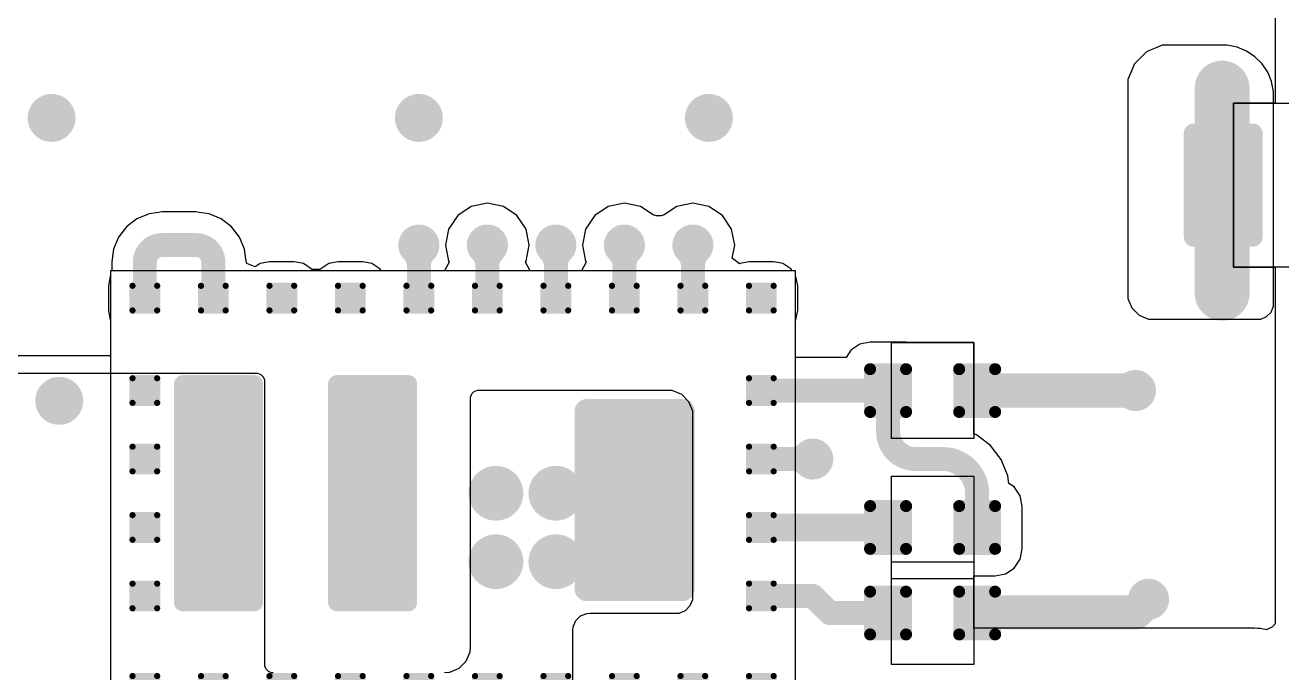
# Model space of a CAD drawing. Header units: millimetres. Extents: x 201 to 305, y 187 to 304.
# Drawn here: x 230.75 to 249.1, y 218.88 to 228.34 of the extents above; entities that cross this region are included whole.
import ezdxf

# ---------------------------------------------------------------- set-up
doc = ezdxf.new("R2010")
doc.units = ezdxf.units.MM
doc.layers.add('TopLayer', color=1, linetype='Continuous')

# ---------------------------------------------------------------- blocks, each defined once
blk = doc.blocks.new('LGA28_0_5MM_10X6_5_3_45_38')
at = {"layer": 'TopLayer'}
for p, q in [((5.00000016, 3.25000112), (-5.00000016, 3.25000112)), ((-5.00000016, 3.25000112), (-5.00000016, -3.25000112)), ((5.00000016, -3.25000112), (5.00000016, 3.25000112)), ((-5.00000016, -3.25000112), (5.00000016, -3.25000112))]:
    blk.add_line(p, q, dxfattribs=at)
for points, const_width in [([(-4.70250012, 3.02999902, 1), (-4.65750148, 3.02999902, 1)], 0.04499864), ([(-4.34250084, 3.02999902, 1), (-4.297502199999999, 3.02999902, 1)], 0.04499864), ([(-3.70249958, 3.02999902, 1), (-3.65750094, 3.02999902, 1)], 0.04499864), ([(-3.3425003, 3.02999902, 1), (-3.29750166, 3.02999902, 1)], 0.04499864), ([(-2.70249904, 3.02999902, 1), (-2.6575004, 3.02999902, 1)], 0.04499864), ([(-2.34249976, 3.02999902, 1), (-2.29750112, 3.02999902, 1)], 0.04499864), ([(-1.7024985, 3.02999902, 1), (-1.65749986, 3.02999902, 1)], 0.04499864), ([(-1.34249922, 3.02999902, 1), (-1.29750058, 3.02999902, 1)], 0.04499864), ([(-0.70249796, 3.02999902, 1), (-0.65749932, 3.02999902, 1)], 0.04499864), ([(-0.34249868, 3.02999902, 1), (-0.29750004, 3.02999902, 1)], 0.04499864), ([(0.29750004, 3.02999902, 1), (0.34249868, 3.02999902, 1)], 0.04499864), ([(0.65749932, 3.02999902, 1), (0.70249796, 3.02999902, 1)], 0.04499864), ([(1.29750058, 3.02999902, 1), (1.34249922, 3.02999902, 1)], 0.04499864), ([(1.65749986, 3.02999902, 1), (1.7024985, 3.02999902, 1)], 0.04499864), ([(2.29750112, 3.02999902, 1), (2.34249976, 3.02999902, 1)], 0.04499864), ([(2.6575004, 3.02999902, 1), (2.70249904, 3.02999902, 1)], 0.04499864), ([(3.29750166, 3.02999902, 1), (3.3425003, 3.02999902, 1)], 0.04499864), ([(3.65750094, 3.02999902, 1), (3.70249958, 3.02999902, 1)], 0.04499864), ([(4.297502199999999, 3.02999902, 1), (4.34250084, 3.02999902, 1)], 0.04499864), ([(4.65750148, 3.02999902, 1), (4.70250012, 3.02999902, 1)], 0.04499864), ([(-4.70250012, 2.66999974, 1), (-4.65750148, 2.66999974, 1)], 0.04499864), ([(-4.34250084, 2.66999974, 1), (-4.297502199999999, 2.66999974, 1)], 0.04499864), ([(-3.70249958, 2.66999974, 1), (-3.65750094, 2.66999974, 1)], 0.04499864), ([(-3.3425003, 2.66999974, 1), (-3.29750166, 2.66999974, 1)], 0.04499864), ([(-2.70249904, 2.66999974, 1), (-2.6575004, 2.66999974, 1)], 0.04499864), ([(-2.34249976, 2.66999974, 1), (-2.29750112, 2.66999974, 1)], 0.04499864), ([(-1.7024985, 2.66999974, 1), (-1.65749986, 2.66999974, 1)], 0.04499864), ([(-1.34249922, 2.66999974, 1), (-1.29750058, 2.66999974, 1)], 0.04499864), ([(-0.70249796, 2.66999974, 1), (-0.65749932, 2.66999974, 1)], 0.04499864), ([(-0.34249868, 2.66999974, 1), (-0.29750004, 2.66999974, 1)], 0.04499864), ([(0.29750004, 2.66999974, 1), (0.34249868, 2.66999974, 1)], 0.04499864), ([(0.65749932, 2.66999974, 1), (0.70249796, 2.66999974, 1)], 0.04499864), ([(1.29750058, 2.66999974, 1), (1.34249922, 2.66999974, 1)], 0.04499864), ([(1.65749986, 2.66999974, 1), (1.7024985, 2.66999974, 1)], 0.04499864), ([(2.29750112, 2.66999974, 1), (2.34249976, 2.66999974, 1)], 0.04499864), ([(2.6575004, 2.66999974, 1), (2.70249904, 2.66999974, 1)], 0.04499864), ([(3.29750166, 2.66999974, 1), (3.3425003, 2.66999974, 1)], 0.04499864), ([(3.65750094, 2.66999974, 1), (3.70249958, 2.66999974, 1)], 0.04499864), ([(4.297502199999999, 2.66999974, 1), (4.34250084, 2.66999974, 1)], 0.04499864), ([(4.65750148, 2.66999974, 1), (4.70250012, 2.66999974, 1)], 0.04499864), ([(-4.70250012, 1.67999918, 1), (-4.65750148, 1.67999918, 1)], 0.04499864), ([(-4.34250084, 1.67999918, 1), (-4.297502199999999, 1.67999918, 1)], 0.04499864), ([(0.5900013599999999, 1.59500062, 1), (0.71999856, 1.59500062, 1)], 0.12999974), ([(1.62999928, 1.59500062, 1), (1.75999648, 1.59500062, 1)], 0.12999974), ([(2.84000194, 1.59500062, 1), (2.96999914, 1.59500062, 1)], 0.12999974), ([(3.87999986, 1.59500062, 1), (4.00999706, 1.59500062, 1)], 0.12999974), ([(4.297502199999999, 1.67999918, 1), (4.34250084, 1.67999918, 1)], 0.04499864), ([(4.65750148, 1.67999918, 1), (4.70250012, 1.67999918, 1)], 0.04499864), ([(-3.43749884, 1.3999972, 1), (-3.26249792, 1.3999972, 1)], 0.17500092), ([(-2.03750164, 1.3999972, 1), (-1.86250072, 1.3999972, 1)], 0.17500092), ([(-4.70250012, 1.3199999, 1), (-4.65750148, 1.3199999, 1)], 0.04499864), ([(-4.34250084, 1.3199999, 1), (-4.297502199999999, 1.3199999, 1)], 0.04499864), ([(4.297502199999999, 1.3199999, 1), (4.34250084, 1.3199999, 1)], 0.04499864), ([(4.65750148, 1.3199999, 1), (4.70250012, 1.3199999, 1)], 0.04499864), ([(-4.70250012, 0.67999864, 1), (-4.65750148, 0.67999864, 1)], 0.04499864), ([(-4.34250084, 0.67999864, 1), (-4.297502199999999, 0.67999864, 1)], 0.04499864), ([(4.297502199999999, 0.67999864, 1), (4.34250084, 0.67999864, 1)], 0.04499864), ([(4.65750148, 0.67999864, 1), (4.70250012, 0.67999864, 1)], 0.04499864), ([(-4.70250012, 0.31999936, 1), (-4.65750148, 0.31999936, 1)], 0.04499864), ([(-4.34250084, 0.31999936, 1), (-4.297502199999999, 0.31999936, 1)], 0.04499864), ([(4.297502199999999, 0.31999936, 1), (4.34250084, 0.31999936, 1)], 0.04499864), ([(4.65750148, 0.31999936, 1), (4.70250012, 0.31999936, 1)], 0.04499864), ([(-4.70250012, -0.31999936, 1), (-4.65750148, -0.31999936, 1)], 0.04499864), ([(-4.34250084, -0.31999936, 1), (-4.297502199999999, -0.31999936, 1)], 0.04499864), ([(4.297502199999999, -0.31999936, 1), (4.34250084, -0.31999936, 1)], 0.04499864), ([(4.65750148, -0.31999936, 1), (4.70250012, -0.31999936, 1)], 0.04499864), ([(-4.70250012, -0.67999864, 1), (-4.65750148, -0.67999864, 1)], 0.04499864), ([(-4.34250084, -0.67999864, 1), (-4.297502199999999, -0.67999864, 1)], 0.04499864), ([(4.297502199999999, -0.67999864, 1), (4.34250084, -0.67999864, 1)], 0.04499864), ([(4.65750148, -0.67999864, 1), (4.70250012, -0.67999864, 1)], 0.04499864), ([(-3.43749884, -1.1999976, 1), (-3.26249792, -1.1999976, 1)], 0.17500092), ([(-2.03750164, -1.1999976, 1), (-1.86250072, -1.1999976, 1)], 0.17500092), ([(-4.70250012, -1.3199999, 1), (-4.65750148, -1.3199999, 1)], 0.04499864), ([(-4.34250084, -1.3199999, 1), (-4.297502199999999, -1.3199999, 1)], 0.04499864), ([(4.297502199999999, -1.3199999, 1), (4.34250084, -1.3199999, 1)], 0.04499864), ([(4.65750148, -1.3199999, 1), (4.70250012, -1.3199999, 1)], 0.04499864), ([(0.5900013599999999, -1.59500062, 1), (0.71999856, -1.59500062, 1)], 0.12999974), ([(1.62999928, -1.59500062, 1), (1.75999648, -1.59500062, 1)], 0.12999974), ([(2.84000194, -1.59500062, 1), (2.96999914, -1.59500062, 1)], 0.12999974), ([(3.87999986, -1.59500062, 1), (4.00999706, -1.59500062, 1)], 0.12999974), ([(-4.70250012, -1.67999918, 1), (-4.65750148, -1.67999918, 1)], 0.04499864), ([(-4.34250084, -1.67999918, 1), (-4.297502199999999, -1.67999918, 1)], 0.04499864), ([(4.297502199999999, -1.67999918, 1), (4.34250084, -1.67999918, 1)], 0.04499864), ([(4.65750148, -1.67999918, 1), (4.70250012, -1.67999918, 1)], 0.04499864), ([(-4.70250012, -2.66999974, 1), (-4.65750148, -2.66999974, 1)], 0.04499864), ([(-4.34250084, -2.66999974, 1), (-4.297502199999999, -2.66999974, 1)], 0.04499864), ([(-3.70249958, -2.66999974, 1), (-3.65750094, -2.66999974, 1)], 0.04499864), ([(-3.3425003, -2.66999974, 1), (-3.29750166, -2.66999974, 1)], 0.04499864), ([(-2.70249904, -2.66999974, 1), (-2.6575004, -2.66999974, 1)], 0.04499864), ([(-2.34249976, -2.66999974, 1), (-2.29750112, -2.66999974, 1)], 0.04499864), ([(-1.7024985, -2.66999974, 1), (-1.65749986, -2.66999974, 1)], 0.04499864), ([(-1.34249922, -2.66999974, 1), (-1.29750058, -2.66999974, 1)], 0.04499864), ([(-0.70249796, -2.66999974, 1), (-0.65749932, -2.66999974, 1)], 0.04499864), ([(-0.34249868, -2.66999974, 1), (-0.29750004, -2.66999974, 1)], 0.04499864), ([(0.29750004, -2.66999974, 1), (0.34249868, -2.66999974, 1)], 0.04499864), ([(0.65749932, -2.66999974, 1), (0.70249796, -2.66999974, 1)], 0.04499864), ([(1.29750058, -2.66999974, 1), (1.34249922, -2.66999974, 1)], 0.04499864), ([(1.65749986, -2.66999974, 1), (1.7024985, -2.66999974, 1)], 0.04499864), ([(2.29750112, -2.66999974, 1), (2.34249976, -2.66999974, 1)], 0.04499864), ([(2.6575004, -2.66999974, 1), (2.70249904, -2.66999974, 1)], 0.04499864), ([(3.29750166, -2.66999974, 1), (3.3425003, -2.66999974, 1)], 0.04499864), ([(3.65750094, -2.66999974, 1), (3.70249958, -2.66999974, 1)], 0.04499864), ([(4.297502199999999, -2.66999974, 1), (4.34250084, -2.66999974, 1)], 0.04499864), ([(4.65750148, -2.66999974, 1), (4.70250012, -2.66999974, 1)], 0.04499864), ([(-4.70250012, -3.02999902, 1), (-4.65750148, -3.02999902, 1)], 0.04499864), ([(-4.34250084, -3.02999902, 1), (-4.297502199999999, -3.02999902, 1)], 0.04499864), ([(-3.70249958, -3.02999902, 1), (-3.65750094, -3.02999902, 1)], 0.04499864), ([(-3.3425003, -3.02999902, 1), (-3.29750166, -3.02999902, 1)], 0.04499864), ([(-2.70249904, -3.02999902, 1), (-2.6575004, -3.02999902, 1)], 0.04499864), ([(-2.34249976, -3.02999902, 1), (-2.29750112, -3.02999902, 1)], 0.04499864), ([(-1.7024985, -3.02999902, 1), (-1.65749986, -3.02999902, 1)], 0.04499864), ([(-1.34249922, -3.02999902, 1), (-1.29750058, -3.02999902, 1)], 0.04499864), ([(-0.70249796, -3.02999902, 1), (-0.65749932, -3.02999902, 1)], 0.04499864), ([(-0.34249868, -3.02999902, 1), (-0.29750004, -3.02999902, 1)], 0.04499864), ([(0.29750004, -3.02999902, 1), (0.34249868, -3.02999902, 1)], 0.04499864), ([(0.65749932, -3.02999902, 1), (0.70249796, -3.02999902, 1)], 0.04499864), ([(1.29750058, -3.02999902, 1), (1.34249922, -3.02999902, 1)], 0.04499864), ([(1.65749986, -3.02999902, 1), (1.7024985, -3.02999902, 1)], 0.04499864), ([(2.29750112, -3.02999902, 1), (2.34249976, -3.02999902, 1)], 0.04499864), ([(2.6575004, -3.02999902, 1), (2.70249904, -3.02999902, 1)], 0.04499864), ([(3.29750166, -3.02999902, 1), (3.3425003, -3.02999902, 1)], 0.04499864), ([(3.65750094, -3.02999902, 1), (3.70249958, -3.02999902, 1)], 0.04499864), ([(4.297502199999999, -3.02999902, 1), (4.34250084, -3.02999902, 1)], 0.04499864), ([(4.65750148, -3.02999902, 1), (4.70250012, -3.02999902, 1)], 0.04499864)]:
    blk.add_lwpolyline(points, format="xyb", close=True, dxfattribs=dict(at, const_width=const_width))
for points in [[(-4.724999439999999, 2.66999974), (-4.27500288, 2.66999974), (-4.724999439999999, 3.02999902), (-4.27500288, 3.02999902)], [(-4.680000799999999, 2.6250011), (-4.32000152, 2.6250011), (-4.680000799999999, 3.07499766), (-4.32000152, 3.07499766)], [(-3.7249989, 2.66999974), (-3.27500234, 2.66999974), (-3.7249989, 3.02999902), (-3.27500234, 3.02999902)], [(-3.68000026, 2.6250011), (-3.32000098, 2.6250011), (-3.68000026, 3.07499766), (-3.32000098, 3.07499766)], [(-2.72499836, 2.66999974), (-2.2750018, 2.66999974), (-2.72499836, 3.02999902), (-2.2750018, 3.02999902)], [(-2.67999972, 2.6250011), (-2.32000044, 2.6250011), (-2.67999972, 3.07499766), (-2.32000044, 3.07499766)], [(-1.72499782, 2.66999974), (-1.27500126, 2.66999974), (-1.72499782, 3.02999902), (-1.27500126, 3.02999902)], [(-1.67999918, 2.6250011), (-1.3199999, 2.6250011), (-1.67999918, 3.07499766), (-1.3199999, 3.07499766)], [(-0.72499728, 2.66999974), (-0.27500072, 2.66999974), (-0.72499728, 3.02999902), (-0.27500072, 3.02999902)], [(-0.67999864, 2.6250011), (-0.31999936, 2.6250011), (-0.67999864, 3.07499766), (-0.31999936, 3.07499766)], [(0.27500072, 2.66999974), (0.72499728, 2.66999974), (0.27500072, 3.02999902), (0.72499728, 3.02999902)], [(0.31999936, 2.6250011), (0.67999864, 2.6250011), (0.31999936, 3.07499766), (0.67999864, 3.07499766)], [(1.27500126, 2.66999974), (1.72499782, 2.66999974), (1.27500126, 3.02999902), (1.72499782, 3.02999902)], [(1.3199999, 2.6250011), (1.67999918, 2.6250011), (1.3199999, 3.07499766), (1.67999918, 3.07499766)], [(2.2750018, 2.66999974), (2.72499836, 2.66999974), (2.2750018, 3.02999902), (2.72499836, 3.02999902)], [(2.32000044, 2.6250011), (2.67999972, 2.6250011), (2.32000044, 3.07499766), (2.67999972, 3.07499766)], [(3.27500234, 2.66999974), (3.7249989, 2.66999974), (3.27500234, 3.02999902), (3.7249989, 3.02999902)], [(3.32000098, 2.6250011), (3.68000026, 2.6250011), (3.32000098, 3.07499766), (3.68000026, 3.07499766)], [(4.27500288, 2.66999974), (4.724999439999999, 2.66999974), (4.27500288, 3.02999902), (4.724999439999999, 3.02999902)], [(4.32000152, 2.6250011), (4.680000799999999, 2.6250011), (4.32000152, 3.07499766), (4.680000799999999, 3.07499766)], [(-4.724999439999999, 1.3199999), (-4.27500288, 1.3199999), (-4.724999439999999, 1.67999918), (-4.27500288, 1.67999918)], [(-4.680000799999999, 1.27500126), (-4.32000152, 1.27500126), (-4.680000799999999, 1.72499782), (-4.32000152, 1.72499782)], [(0.6549999599999999, 1.72500036), (0.6549999599999999, -1.72500036), (1.69499788, 1.72500036), (1.69499788, -1.72500036)], [(2.90500054, 1.72500036), (2.90500054, -1.72500036), (3.94499846, 1.72500036), (3.94499846, -1.72500036)], [(4.27500288, 1.3199999), (4.724999439999999, 1.3199999), (4.27500288, 1.67999918), (4.724999439999999, 1.67999918)], [(4.32000152, 1.27500126), (4.680000799999999, 1.27500126), (4.32000152, 1.72499782), (4.680000799999999, 1.72499782)], [(-3.34999838, 1.57499812), (-3.34999838, -1.37499852), (-1.95000118, 1.57499812), (-1.95000118, -1.37499852)], [(0.52500022, 1.59500062), (0.52500022, -1.59500062), (1.82499762, 1.59500062), (1.82499762, -1.59500062)], [(2.7750008, 1.59500062), (2.7750008, -1.59500062), (4.0749982, 1.59500062), (4.0749982, -1.59500062)], [(-3.5249993, 1.3999972), (-3.5249993, -1.1999976), (-1.77500026, 1.3999972), (-1.77500026, -1.1999976)], [(-4.724999439999999, 0.31999936), (-4.27500288, 0.31999936), (-4.724999439999999, 0.67999864), (-4.27500288, 0.67999864)], [(-4.680000799999999, 0.27500072), (-4.32000152, 0.27500072), (-4.680000799999999, 0.72499728), (-4.32000152, 0.72499728)], [(4.27500288, 0.31999936), (4.724999439999999, 0.31999936), (4.27500288, 0.67999864), (4.724999439999999, 0.67999864)], [(4.32000152, 0.27500072), (4.680000799999999, 0.27500072), (4.32000152, 0.72499728), (4.680000799999999, 0.72499728)], [(-4.724999439999999, -0.67999864), (-4.27500288, -0.67999864), (-4.724999439999999, -0.31999936), (-4.27500288, -0.31999936)], [(-4.680000799999999, -0.72499728), (-4.32000152, -0.72499728), (-4.680000799999999, -0.27500072), (-4.32000152, -0.27500072)], [(4.27500288, -0.67999864), (4.724999439999999, -0.67999864), (4.27500288, -0.31999936), (4.724999439999999, -0.31999936)], [(4.32000152, -0.72499728), (4.680000799999999, -0.72499728), (4.32000152, -0.27500072), (4.680000799999999, -0.27500072)], [(-4.680000799999999, -1.72499782), (-4.32000152, -1.72499782), (-4.680000799999999, -1.27500126), (-4.32000152, -1.27500126)], [(4.32000152, -1.72499782), (4.680000799999999, -1.72499782), (4.32000152, -1.27500126), (4.680000799999999, -1.27500126)], [(-4.724999439999999, -1.67999918), (-4.27500288, -1.67999918), (-4.724999439999999, -1.3199999), (-4.27500288, -1.3199999)], [(4.27500288, -1.67999918), (4.724999439999999, -1.67999918), (4.27500288, -1.3199999), (4.724999439999999, -1.3199999)], [(-4.724999439999999, -3.02999902), (-4.27500288, -3.02999902), (-4.724999439999999, -2.66999974), (-4.27500288, -2.66999974)], [(-4.680000799999999, -3.07499766), (-4.32000152, -3.07499766), (-4.680000799999999, -2.6250011), (-4.32000152, -2.6250011)], [(-3.7249989, -3.02999902), (-3.27500234, -3.02999902), (-3.7249989, -2.66999974), (-3.27500234, -2.66999974)], [(-3.68000026, -3.07499766), (-3.32000098, -3.07499766), (-3.68000026, -2.6250011), (-3.32000098, -2.6250011)], [(-2.72499836, -3.02999902), (-2.2750018, -3.02999902), (-2.72499836, -2.66999974), (-2.2750018, -2.66999974)], [(-2.67999972, -3.07499766), (-2.32000044, -3.07499766), (-2.67999972, -2.6250011), (-2.32000044, -2.6250011)], [(-1.72499782, -3.02999902), (-1.27500126, -3.02999902), (-1.72499782, -2.66999974), (-1.27500126, -2.66999974)], [(-1.67999918, -3.07499766), (-1.3199999, -3.07499766), (-1.67999918, -2.6250011), (-1.3199999, -2.6250011)], [(-0.72499728, -3.02999902), (-0.27500072, -3.02999902), (-0.72499728, -2.66999974), (-0.27500072, -2.66999974)], [(-0.67999864, -3.07499766), (-0.31999936, -3.07499766), (-0.67999864, -2.6250011), (-0.31999936, -2.6250011)], [(0.27500072, -3.02999902), (0.72499728, -3.02999902), (0.27500072, -2.66999974), (0.72499728, -2.66999974)], [(0.31999936, -3.07499766), (0.67999864, -3.07499766), (0.31999936, -2.6250011), (0.67999864, -2.6250011)], [(1.27500126, -3.02999902), (1.72499782, -3.02999902), (1.27500126, -2.66999974), (1.72499782, -2.66999974)], [(1.3199999, -3.07499766), (1.67999918, -3.07499766), (1.3199999, -2.6250011), (1.67999918, -2.6250011)], [(2.2750018, -3.02999902), (2.72499836, -3.02999902), (2.2750018, -2.66999974), (2.72499836, -2.66999974)], [(2.32000044, -3.07499766), (2.67999972, -3.07499766), (2.32000044, -2.6250011), (2.67999972, -2.6250011)], [(3.27500234, -3.02999902), (3.7249989, -3.02999902), (3.27500234, -2.66999974), (3.7249989, -2.66999974)], [(3.32000098, -3.07499766), (3.68000026, -3.07499766), (3.32000098, -2.6250011), (3.68000026, -2.6250011)], [(4.27500288, -3.02999902), (4.724999439999999, -3.02999902), (4.27500288, -2.66999974), (4.724999439999999, -2.66999974)], [(4.32000152, -3.07499766), (4.680000799999999, -3.07499766), (4.32000152, -2.6250011), (4.680000799999999, -2.6250011)]]:
    blk.add_solid(points, dxfattribs=at)
blk = doc.blocks.new('R_1608S_50')
at = {"layer": 'TopLayer'}
for p, q in [((-0.5999987999999999, -0.75000104), (-0.5999987999999999, 0.75000104)), ((-0.5999987999999999, 0.75000104), (0.5999987999999999, 0.75000104)), ((0.5999987999999999, 0.75000104), (0.5999987999999999, -0.75000104)), ((0.5999987999999999, -0.75000104), (-0.5999987999999999, -0.75000104))]:
    blk.add_line(p, q, dxfattribs=at)
at = {"layer": 'TopLayer', "const_width": 0.08750045999999999}
for points in [[(-0.9562337999999999, 0.31249874, 1), (-0.8687358799999999, 0.31249874, 1)], [(-0.43123612, 0.31249874, 1), (-0.3437382, 0.31249874, 1)], [(0.3437382, 0.31249874, 1), (0.43123612, 0.31249874, 1)], [(0.8687358799999999, 0.31249874, 1), (0.9562337999999999, 0.31249874, 1)], [(-0.9562337999999999, -0.31249874, 1), (-0.8687358799999999, -0.31249874, 1)], [(-0.43123612, -0.31249874, 1), (-0.3437382, -0.31249874, 1)], [(0.3437382, -0.31249874, 1), (0.43123612, -0.31249874, 1)], [(0.8687358799999999, -0.31249874, 1), (0.9562337999999999, -0.31249874, 1)]]:
    blk.add_lwpolyline(points, format="xyb", close=True, dxfattribs=at)
at = {"layer": 'TopLayer'}
for points in [[(-0.38748716, -0.3999992), (-0.38748716, 0.3999992), (-0.91248484, -0.3999992), (-0.91248484, 0.3999992)], [(0.91248484, -0.3999992), (0.91248484, 0.3999992), (0.38748716, -0.3999992), (0.38748716, 0.3999992)], [(-0.2999867, -0.31249874), (-0.2999867, 0.31249874), (-0.9999853, -0.31249874), (-0.9999853, 0.31249874)], [(0.9999853, -0.31249874), (0.9999853, 0.31249874), (0.2999867, -0.31249874), (0.2999867, 0.31249874)]]:
    blk.add_solid(points, dxfattribs=at)
blk = doc.blocks.new('R_1608S_52')
at = {"layer": 'TopLayer'}
for p, q in [((-0.5999987999999999, -0.75000104), (-0.5999987999999999, 0.75000104)), ((-0.5999987999999999, 0.75000104), (0.5999987999999999, 0.75000104)), ((0.5999987999999999, 0.75000104), (0.5999987999999999, -0.75000104)), ((0.5999987999999999, -0.75000104), (-0.5999987999999999, -0.75000104))]:
    blk.add_line(p, q, dxfattribs=at)
at = {"layer": 'TopLayer', "const_width": 0.08750045999999999}
for points in [[(-0.9562337999999999, 0.31249874, 1), (-0.8687358799999999, 0.31249874, 1)], [(-0.43123612, 0.31249874, 1), (-0.3437382, 0.31249874, 1)], [(0.3437382, 0.31249874, 1), (0.43123612, 0.31249874, 1)], [(0.8687358799999999, 0.31249874, 1), (0.9562337999999999, 0.31249874, 1)], [(-0.9562337999999999, -0.31249874, 1), (-0.8687358799999999, -0.31249874, 1)], [(-0.43123612, -0.31249874, 1), (-0.3437382, -0.31249874, 1)], [(0.3437382, -0.31249874, 1), (0.43123612, -0.31249874, 1)], [(0.8687358799999999, -0.31249874, 1), (0.9562337999999999, -0.31249874, 1)]]:
    blk.add_lwpolyline(points, format="xyb", close=True, dxfattribs=at)
at = {"layer": 'TopLayer'}
for points in [[(-0.38748716, -0.3999992), (-0.38748716, 0.3999992), (-0.91248484, -0.3999992), (-0.91248484, 0.3999992)], [(0.91248484, -0.3999992), (0.91248484, 0.3999992), (0.38748716, -0.3999992), (0.38748716, 0.3999992)], [(-0.2999867, -0.31249874), (-0.2999867, 0.31249874), (-0.9999853, -0.31249874), (-0.9999853, 0.31249874)], [(0.9999853, -0.31249874), (0.9999853, 0.31249874), (0.2999867, -0.31249874), (0.2999867, 0.31249874)]]:
    blk.add_solid(points, dxfattribs=at)
blk = doc.blocks.new('L_3216_59')
at = {"layer": 'TopLayer'}
for p, q in [((-1.34999984, -1.20000014), (-1.34999984, 1.20000014)), ((-1.34999984, 1.20000014), (1.34999984, 1.20000014)), ((1.34999984, 1.20000014), (1.34999984, -1.20000014)), ((1.34999984, -1.20000014), (-1.34999984, -1.20000014))]:
    blk.add_line(p, q, dxfattribs=at)
at = {"layer": 'TopLayer', "const_width": 0.14374876}
for points in [[(-2.00312528, 0.7562570599999999, 1), (-1.85937652, 0.7562570599999999, 1)], [(-1.14062256, 0.7562570599999999, 1), (-0.9968737999999999, 0.7562570599999999, 1)], [(0.9968737999999999, 0.7562570599999999, 1), (1.14062256, 0.7562570599999999, 1)], [(1.85937652, 0.7562570599999999, 1), (2.00312528, 0.7562570599999999, 1)], [(-2.00312528, -0.75624182, 1), (-1.85937652, -0.75624182, 1)], [(-1.14062256, -0.75624182, 1), (-0.9968737999999999, -0.75624182, 1)], [(0.9968737999999999, -0.75624182, 1), (1.14062256, -0.75624182, 1)], [(1.85937652, -0.75624182, 1), (2.00312528, -0.75624182, 1)]]:
    blk.add_lwpolyline(points, format="xyb", close=True, dxfattribs=at)
at = {"layer": 'TopLayer'}
for points in [[(-0.9249994199999999, -0.75624182), (-0.9249994199999999, 0.7562570599999999), (-2.07499966, -0.75624182), (-2.07499966, 0.7562570599999999)], [(-1.06874818, -0.89999058), (-1.06874818, 0.90000582), (-1.9312509, -0.89999058), (-1.9312509, 0.90000582)], [(2.07499966, -0.75624182), (2.07499966, 0.7562570599999999), (0.9249994199999999, -0.75624182), (0.9249994199999999, 0.7562570599999999)], [(1.9312509, -0.89999058), (1.9312509, 0.90000582), (1.06874818, -0.89999058), (1.06874818, 0.90000582)]]:
    blk.add_solid(points, dxfattribs=at)
blk = doc.blocks.new('C_1608S_75')
at = {"layer": 'TopLayer'}
for p, q in [((-0.5999987999999999, -0.7000011399999999), (-0.5999987999999999, 0.7000011399999999)), ((-0.5999987999999999, 0.7000011399999999), (0.5999987999999999, 0.7000011399999999)), ((0.5999987999999999, 0.7000011399999999), (0.5999987999999999, -0.7000011399999999)), ((0.5999987999999999, -0.7000011399999999), (-0.5999987999999999, -0.7000011399999999))]:
    blk.add_line(p, q, dxfattribs=at)
at = {"layer": 'TopLayer', "const_width": 0.08750045999999999}
for points in [[(-0.9562337999999999, 0.31249874, 1), (-0.8687358799999999, 0.31249874, 1)], [(-0.43123612, 0.31249874, 1), (-0.3437382, 0.31249874, 1)], [(0.3437382, 0.31249874, 1), (0.43123612, 0.31249874, 1)], [(0.8687358799999999, 0.31249874, 1), (0.9562337999999999, 0.31249874, 1)], [(-0.9562337999999999, -0.31249874, 1), (-0.8687358799999999, -0.31249874, 1)], [(-0.43123612, -0.31249874, 1), (-0.3437382, -0.31249874, 1)], [(0.3437382, -0.31249874, 1), (0.43123612, -0.31249874, 1)], [(0.8687358799999999, -0.31249874, 1), (0.9562337999999999, -0.31249874, 1)]]:
    blk.add_lwpolyline(points, format="xyb", close=True, dxfattribs=at)
at = {"layer": 'TopLayer'}
for points in [[(-0.38748716, -0.3999992), (-0.38748716, 0.3999992), (-0.91248484, -0.3999992), (-0.91248484, 0.3999992)], [(0.91248484, -0.3999992), (0.91248484, 0.3999992), (0.38748716, -0.3999992), (0.38748716, 0.3999992)], [(-0.2999867, -0.31249874), (-0.2999867, 0.31249874), (-0.9999853, -0.31249874), (-0.9999853, 0.31249874)], [(0.9999853, -0.31249874), (0.9999853, 0.31249874), (0.2999867, -0.31249874), (0.2999867, 0.31249874)]]:
    blk.add_solid(points, dxfattribs=at)

msp = doc.modelspace()

# ---------------------------------------------------------------- linework, layer by layer
at = {"layer": 'TopLayer'}
for p, q in [((248.99998714, 242.50001284), (248.99999222, 227.20008154)), ((247.35235264, 228.04368158), (247.12263758, 227.94853064)), ((247.47667294, 228.04368158), (247.35235264, 228.04368158)), ((248.22667398, 228.04368158), (247.47667294, 228.04368158)), ((248.30053972, 228.04368158), (248.22667398, 228.04368158)), ((248.22667398, 228.04368158), (248.22667398, 228.04368158)), ((248.44543148, 228.0148602), (248.30053972, 228.04368158)), ((247.12263758, 227.94853064), (246.94682132, 227.77271438)), ((248.58191838, 227.95832488), (248.44543148, 228.0148602)), ((248.70475532, 227.87624986), (248.58191838, 227.95832488)), ((248.8092179, 227.77178728), (248.70475532, 227.87624986)), ((246.94682132, 227.77271438), (246.85167292, 227.54299932)), ((248.89129292, 227.64895034), (248.8092179, 227.77178728)), ((246.85167292, 227.54299932), (246.85167292, 227.41868156)), ((248.94782824, 227.51246344), (248.89129292, 227.64895034)), ((248.97664962, 227.36757168), (248.94782824, 227.51246344)), ((246.85167292, 227.41868156), (246.85167292, 227.41868156)), ((246.85167292, 227.41868156), (246.85167292, 224.41868248)), ((248.97664962, 227.29370594), (248.97664962, 227.36757168)), ((248.99999222, 227.20008154), (248.392061, 227.20008154)), ((248.392061, 227.20008154), (248.392061, 224.80008126)), ((248.97664962, 224.27778868), (248.97664962, 227.29370594)), ((237.26589072, 225.69018616), (237.06742528, 225.55757276)), ((237.49999998, 225.73675198), (237.26589072, 225.69018616)), ((237.73410924, 225.69018616), (237.49999998, 225.73675198)), ((237.93257468, 225.55757276), (237.73410924, 225.69018616)), ((239.2658918, 225.69018616), (239.06742636, 225.55757276)), ((239.50000106, 225.73675198), (239.2658918, 225.69018616)), ((239.73411032, 225.69018616), (239.50000106, 225.73675198)), ((239.92020596, 225.56583792), (239.73411032, 225.69018616)), ((240.26589234, 225.69018616), (240.0797967, 225.56583792)), ((240.5000016, 225.73675198), (240.26589234, 225.69018616)), ((240.73411086, 225.69018616), (240.5000016, 225.73675198)), ((240.9325763, 225.55757276), (240.73411086, 225.69018616)), ((232.38437394, 225.50828406), (232.23292644, 225.39207398)), ((232.56073884, 225.581337), (232.38437394, 225.50828406)), ((232.70464508, 225.60028286), (232.56073884, 225.581337)), ((232.75000186, 225.60930494), (232.70464508, 225.60028286)), ((233.24999832, 225.60930494), (232.75000186, 225.60930494)), ((233.2953551, 225.60028286), (233.24999832, 225.60930494)), ((233.43926134, 225.581337), (233.2953551, 225.60028286)), ((233.61562624, 225.50828406), (233.43926134, 225.581337)), ((233.76707374, 225.39207398), (233.61562624, 225.50828406)), ((237.06742528, 225.55757276), (236.93481188, 225.35910732)), ((238.06518808, 225.35910732), (237.93257468, 225.55757276)), ((239.06742636, 225.55757276), (238.93481296, 225.35910732)), ((239.96382538, 225.55170028), (239.92020596, 225.56583792)), ((240.03617728, 225.55170028), (239.96382538, 225.55170028)), ((240.0797967, 225.56583792), (240.03617728, 225.55170028)), ((241.0651897, 225.35910732), (240.9325763, 225.55757276)), ((232.23292644, 225.39207398), (232.11671636, 225.24062648)), ((233.88328382, 225.24062648), (233.76707374, 225.39207398)), ((236.93481188, 225.35910732), (236.88824606, 225.12499806)), ((238.1117539, 225.12499806), (238.06518808, 225.35910732)), ((238.93481296, 225.35910732), (238.88824714, 225.12499806)), ((241.11175552, 225.12499806), (241.0651897, 225.35910732)), ((232.11671636, 225.24062648), (232.04366342, 225.06426158)), ((233.95633676, 225.06426158), (233.88328382, 225.24062648)), ((236.88824606, 225.12499806), (236.93481188, 224.8908888)), ((238.06518808, 224.8908888), (238.1117539, 225.12499806)), ((238.88824714, 225.12499806), (238.93481296, 224.8908888)), ((241.07356662, 224.933002), (241.11175552, 225.12499806)), ((232.02471756, 224.92035534), (232.01569548, 224.87499856)), ((232.04366342, 225.06426158), (232.02471756, 224.92035534)), ((233.97528262, 224.92035534), (233.95633676, 225.06426158)), ((233.9843047, 224.87499856), (233.97528262, 224.92035534)), ((241.17982752, 224.85125972), (241.07356662, 224.933002)), ((232.01569548, 224.75000008), (232.00000082, 224.75000008)), ((232.00000082, 224.75000008), (232.00000082, 224.67206526)), ((232.01569548, 224.87499856), (232.01569548, 224.75000008)), ((233.9843047, 224.86173468), (233.9843047, 224.87499856)), ((233.9880385, 224.85817106), (233.9843047, 224.86173468)), ((234.1113047, 224.80547876), (233.9880385, 224.85817106)), ((234.18538888, 224.85497828), (234.1113047, 224.80547876)), ((234.32000126, 224.88175496), (234.18538888, 224.85497828)), ((234.68000054, 224.88175496), (234.32000126, 224.88175496)), ((234.81461292, 224.85497828), (234.68000054, 224.88175496)), ((234.92873004, 224.77872748), (234.81461292, 224.85497828)), ((234.93599698, 224.76785374), (234.92873004, 224.77872748)), ((235.06400536, 224.76785374), (234.93599698, 224.76785374)), ((235.0712723, 224.77872748), (235.06400536, 224.76785374)), ((235.18538942, 224.85497828), (235.0712723, 224.77872748)), ((235.3200018, 224.88175496), (235.18538942, 224.85497828)), ((235.68000108, 224.88175496), (235.3200018, 224.88175496)), ((235.81461346, 224.85497828), (235.68000108, 224.88175496)), ((235.92873058, 224.77872748), (235.81461346, 224.85497828)), ((235.94792536, 224.75000008), (235.92873058, 224.77872748)), ((236.876209, 224.75000008), (235.94792536, 224.75000008)), ((236.9440905, 224.87700008), (236.876209, 224.75000008)), ((236.93481188, 224.8908888), (236.9440905, 224.87700008)), ((238.05590946, 224.87700008), (238.06518808, 224.8908888)), ((238.12379096, 224.75000008), (238.05590946, 224.87700008)), ((238.87621008, 224.75000008), (238.12379096, 224.75000008)), ((238.94409158, 224.87700008), (238.87621008, 224.75000008)), ((238.93481296, 224.8908888), (238.94409158, 224.87700008)), ((241.18539012, 224.85497828), (241.17982752, 224.85125972)), ((241.3200025, 224.88175496), (241.18539012, 224.85497828)), ((241.68000178, 224.88175496), (241.3200025, 224.88175496)), ((241.81461416, 224.85497828), (241.68000178, 224.88175496)), ((241.92873128, 224.77872748), (241.81461416, 224.85497828)), ((241.94792606, 224.75000008), (241.92873128, 224.77872748)), ((242.00000114, 224.75000008), (241.94792606, 224.75000008)), ((242.00000114, 224.67206526), (242.00000114, 224.75000008)), ((248.392061, 224.80008126), (248.99999476, 224.80008126)), ((248.99999476, 224.80008126), (248.9999973, 219.5905692)), ((231.99501988, 224.66461036), (231.9682432, 224.52999798)), ((232.00000082, 224.67206526), (231.99501988, 224.66461036)), ((242.00498208, 224.66461036), (242.00000114, 224.67206526)), ((242.03175876, 224.52999798), (242.00498208, 224.66461036)), ((231.9682432, 224.52999798), (231.9682432, 224.1699987)), ((242.03175876, 224.1699987), (242.03175876, 224.52999798)), ((246.85167292, 224.41868248), (246.85167292, 224.34408776)), ((246.85167292, 224.34408776), (246.90876196, 224.20625974)), ((246.90876196, 224.20625974), (247.0142507, 224.100771)), ((248.94100834, 224.14517782), (248.97664962, 224.23122032)), ((248.97664962, 224.27778868), (248.97664962, 224.27778868)), ((248.97664962, 224.23122032), (248.97664962, 224.27778868)), ((231.9682432, 224.1699987), (231.99501988, 224.03538632)), ((231.99501988, 224.03538632), (232.00000082, 224.02793142)), ((232.00000082, 224.02793142), (232.00000082, 223.50488954)), ((242.00000114, 224.02793142), (242.00498208, 224.03538632)), ((242.00000114, 223.48430284), (242.00000114, 224.02793142)), ((242.00498208, 224.03538632), (242.03175876, 224.1699987)), ((247.0142507, 224.100771), (247.15207872, 224.04368196)), ((247.15207872, 224.04368196), (247.22667344, 224.04368196)), ((247.22667344, 224.04368196), (247.22667344, 224.04368196)), ((247.22667344, 224.04368196), (248.7425429, 224.04368196)), ((248.7425429, 224.04368196), (248.78910872, 224.04368196)), ((248.78910872, 224.04368196), (248.87515122, 224.0793207)), ((248.87515122, 224.0793207), (248.94100834, 224.14517782)), ((242.93632134, 223.67751556), (242.80814532, 223.5918693)), ((243.08751738, 223.70758916), (242.93632134, 223.67751556)), ((243.61251506, 223.70758916), (243.08751738, 223.70758916)), ((243.65067094, 223.69999964), (243.61251506, 223.70758916)), ((244.60000102, 223.69999964), (243.65067094, 223.69999964)), ((244.60000102, 222.36893042), (244.60000102, 223.69999964)), ((231.2444194, 223.504887), (229.41480152, 223.50488192)), ((231.24999978, 223.50562106), (231.2444194, 223.504887)), ((231.25558016, 223.504887), (231.24999978, 223.50562106)), ((232.00000082, 223.50488954), (231.25558016, 223.504887)), ((242.73627094, 223.48430284), (242.00000114, 223.48430284)), ((242.80814532, 223.5918693), (242.73627094, 223.48430284)), ((234.12500038, 223.249998), (227.99998088, 223.24998022)), ((234.14986444, 223.249998), (234.12500038, 223.249998)), ((234.12500038, 223.249998), (234.12500038, 223.249998)), ((234.19580542, 223.23096578), (234.14986444, 223.249998)), ((234.23096918, 223.19580202), (234.19580542, 223.23096578)), ((234.2500014, 223.14986104), (234.23096918, 223.19580202)), ((234.2500014, 223.12499698), (234.2500014, 223.14986104)), ((234.2500014, 218.99999888), (234.2500014, 223.12499698)), ((237.26903016, 222.94580506), (237.25000048, 222.89986408)), ((237.30419392, 222.98096882), (237.26903016, 222.94580506)), ((237.3501349, 223.00000104), (237.30419392, 222.98096882)), ((237.3750015, 223.00000104), (237.3501349, 223.00000104)), ((240.1250087, 222.99999088), (237.3750015, 223.00000104)), ((240.12500616, 222.99998326), (240.1250087, 222.99999088)), ((240.19959326, 222.99998072), (240.12500616, 222.99998326)), ((240.33741112, 222.94289168), (240.19959326, 222.99998072)), ((240.44289224, 222.83740802), (240.33741112, 222.94289168)), ((237.25000048, 222.87500002), (237.2499954, 219.24999584)), ((237.25000048, 222.89986408), (237.25000048, 222.87500002)), ((237.25000048, 222.87500002), (237.25000048, 222.87500002)), ((240.49998128, 222.69958762), (240.44289224, 222.83740802)), ((240.49998128, 222.62500052), (240.49998128, 222.69958762)), ((240.50000414, 220.0000045), (240.49998128, 222.62500052)), ((244.6417002, 222.35165842), (244.60000102, 222.36893042)), ((244.8453701, 222.1953773), (244.6417002, 222.35165842)), ((245.00165122, 221.9917074), (244.8453701, 222.1953773)), ((245.09989588, 221.75452728), (245.00165122, 221.9917074)), ((245.11450342, 221.64355722), (245.09989588, 221.75452728)), ((245.19185912, 221.59187076), (245.11450342, 221.64355722)), ((245.27750538, 221.46369474), (245.19185912, 221.59187076)), ((245.30757898, 221.3124987), (245.27750538, 221.46369474)), ((245.30757898, 220.68750122), (245.30757898, 221.3124987)), ((245.19185912, 220.40812916), (245.27750538, 220.53630518)), ((245.27750538, 220.53630518), (245.30757898, 220.68750122)), ((245.0636831, 220.3224829), (245.19185912, 220.40812916)), ((244.60000102, 219.53060742), (244.60000102, 220.2924093)), ((244.60000102, 220.2924093), (244.91248706, 220.2924093)), ((244.91248706, 220.2924093), (245.0636831, 220.3224829)), ((240.49999144, 219.99999434), (240.50000414, 220.0000045)), ((240.49999652, 219.95026622), (240.49999144, 219.99999434)), ((240.29972768, 219.74999738), (240.39161472, 219.7880542)), ((240.39161472, 219.7880542), (240.4619397, 219.85838172)), ((240.4619397, 219.85838172), (240.49999652, 219.95026622)), ((238.75480316, 219.54876842), (238.792131, 219.63889016)), ((238.792131, 219.63889016), (238.86110724, 219.70786386)), ((238.86110724, 219.70786386), (238.95122644, 219.7451917)), ((238.95122644, 219.7451917), (238.99999952, 219.74999484)), ((238.99999952, 219.74999484), (239.00000206, 219.74999992)), ((239.00000206, 219.74999992), (240.24999956, 219.75000246)), ((240.24999956, 219.75000246), (240.29972768, 219.74999738)), ((238.75000002, 219.49999788), (238.75480316, 219.54876842)), ((238.75000002, 214.5000028), (238.75000002, 219.49999788)), ((248.62503996, 219.5305744), (244.60000102, 219.53060742)), ((248.62507806, 219.53056932), (248.62503996, 219.5305744)), ((248.69935782, 219.5305998), (248.62507806, 219.53056932)), ((248.74202728, 219.5249991), (248.69935782, 219.5305998)), ((248.78505996, 219.52500926), (248.74202728, 219.5249991)), ((248.82651022, 219.513912), (248.78505996, 219.52500926)), ((248.86905014, 219.50832908), (248.82651022, 219.513912)), ((248.87299476, 219.50669586), (248.86905014, 219.50832908)), ((248.9607924, 219.54813596), (248.87299476, 219.50669586)), ((248.9999973, 219.5905692), (248.9607924, 219.54813596)), ((237.2499954, 219.24999584), (237.24280212, 219.17683368)), ((237.24280212, 219.17683368), (237.18681798, 219.04164218)), ((234.2524017, 218.97561234), (234.2500014, 218.99999888)), ((234.2500014, 218.99999888), (234.2500014, 218.99999888)), ((234.27106562, 218.93055274), (234.2524017, 218.97561234)), ((234.30555374, 218.89606462), (234.27106562, 218.93055274)), ((234.35061334, 218.8774007), (234.30555374, 218.89606462)), ((234.37499988, 218.8750004), (234.35061334, 218.8774007)), ((236.94815704, 218.88219368), (236.87499234, 218.8750004)), ((237.08334854, 218.93817528), (236.94815704, 218.88219368)), ((237.18681798, 219.04164218), (237.08334854, 218.93817528))]:
    msp.add_line(p, q, dxfattribs=at)
for points, const_width in [([(248.22667398, 224.41867232), (248.22667398, 227.4186841)], 0.80000094), ([(232.75000186, 225.1250006), (233.24999832, 225.1250006)], 0.3499993), ([(236.50000198, 224.34999834), (236.50000198, 225.12499806)], 0.3499993), ([(237.49999998, 224.34999834), (237.49999998, 225.12499806)], 0.3499993), ([(238.50000052, 224.34999834), (238.50000052, 225.12499806)], 0.3499993), ([(239.50000106, 224.34999834), (239.50000106, 225.12499806)], 0.3499993), ([(240.5000016, 224.34999834), (240.5000016, 225.12499806)], 0.3499993), ([(232.49999982, 224.34999834), (232.49999982, 224.87499856)], 0.3499993), ([(233.50000036, 224.34999834), (233.50000036, 224.87499856)], 0.3499993), ([(241.50000214, 222.9999985), (243.35001368, 222.9999985)], 0.3499993), ([(243.35001368, 222.399987), (243.35001368, 222.9999985)], 0.3499993), ([(244.64998822, 222.9999985), (246.96150506, 222.9999985)], 0.499999), ([(246.96150506, 222.9999985), (246.9615076, 223.00000104)], 0.499999), ([(241.50000214, 221.99999796), (242.25000064, 221.99999796)], 0.3499993), ([(243.75000018, 222.0000005), (244.1499943, 222.0000005)], 0.3499993), ([(244.6499933, 220.99999996), (244.6499933, 221.5000015)], 0.3499993), ([(241.50000214, 220.99999996), (243.3500213, 220.99999996)], 0.3999992), ([(241.50000214, 219.99999942), (242.25000064, 219.99999942)], 0.3499993), ([(242.25000064, 219.99999942), (242.50000014, 219.74999992)], 0.3499993), ([(246.96224674, 219.76043424), (247.15207872, 219.95026622)], 0.499999), ([(244.64998822, 219.74999992), (244.66042254, 219.76043424)], 0.499999), ([(244.66042254, 219.76043424), (246.96224674, 219.76043424)], 0.499999), ([(242.50000014, 219.74999992), (243.3500213, 219.74999992)], 0.3499993)]:
    msp.add_lwpolyline(points, dxfattribs=dict(at, const_width=const_width))
for points, const_width in [([(248.02667438, 227.4186841, 1), (248.42667358, 227.4186841, 1)], 0.3999992), ([(248.07667428, 227.4186841, 1), (248.37667368, 227.4186841, 1)], 0.2999994), ([(230.96324394, 226.98191332, 1), (231.31324578, 226.98191332, 1)], 0.3499993), ([(236.32499852, 226.98191332, 1), (236.67500036, 226.98191332, 1)], 0.3499993), ([(240.55910994, 226.98191332, 1), (240.90911178, 226.98191332, 1)], 0.3499993), ([(232.6625014, 225.1250006, 1), (232.83750232, 225.1250006, 1)], 0.17499838), ([(232.6625014, 225.1250006, 1), (232.83750232, 225.1250006, 1)], 0.17499838), ([(233.16249786, 225.1250006, 1), (233.33749878, 225.1250006, 1)], 0.17499838), ([(233.16249786, 225.1250006, 1), (233.33749878, 225.1250006, 1)], 0.17499838), ([(236.35000228, 225.12499806, 1), (236.65000168, 225.12499806, 1)], 0.2999994), ([(236.41250152, 225.12499806, 1), (236.58750244, 225.12499806, 1)], 0.17499838), ([(237.35000028, 225.12499806, 1), (237.64999968, 225.12499806, 1)], 0.2999994), ([(237.41249952, 225.12499806, 1), (237.58750044, 225.12499806, 1)], 0.17499838), ([(238.35000082, 225.12499806, 1), (238.65000022, 225.12499806, 1)], 0.2999994), ([(238.41250006, 225.12499806, 1), (238.58750098, 225.12499806, 1)], 0.17499838), ([(239.35000136, 225.12499806, 1), (239.65000076, 225.12499806, 1)], 0.2999994), ([(239.4125006, 225.12499806, 1), (239.58750152, 225.12499806, 1)], 0.17499838), ([(240.3500019, 225.12499806, 1), (240.6500013, 225.12499806, 1)], 0.2999994), ([(240.41250114, 225.12499806, 1), (240.58750206, 225.12499806, 1)], 0.17499838), ([(236.32411206, 225.0366086, 1), (236.49911298, 225.0366086, 1)], 0.17499838), ([(236.50089098, 225.0366086, 1), (236.6758919, 225.0366086, 1)], 0.17499838), ([(237.32411006, 225.0366086, 1), (237.49911098, 225.0366086, 1)], 0.17499838), ([(237.50088898, 225.0366086, 1), (237.6758899, 225.0366086, 1)], 0.17499838), ([(238.3241106, 225.0366086, 1), (238.49911152, 225.0366086, 1)], 0.17499838), ([(238.50088952, 225.0366086, 1), (238.67589044, 225.0366086, 1)], 0.17499838), ([(239.32411114, 225.0366086, 1), (239.49911206, 225.0366086, 1)], 0.17499838), ([(239.50089006, 225.0366086, 1), (239.67589098, 225.0366086, 1)], 0.17499838), ([(240.32411168, 225.0366086, 1), (240.4991126, 225.0366086, 1)], 0.17499838), ([(240.5008906, 225.0366086, 1), (240.67589152, 225.0366086, 1)], 0.17499838), ([(232.41249936, 224.87499856, 1), (232.58750028, 224.87499856, 1)], 0.17499838), ([(232.41249936, 224.87499856, 1), (232.58750028, 224.87499856, 1)], 0.17499838), ([(233.4124999, 224.87499856, 1), (233.58750082, 224.87499856, 1)], 0.17499838), ([(233.4124999, 224.87499856, 1), (233.58750082, 224.87499856, 1)], 0.17499838), ([(236.41250152, 224.82321812, 1), (236.58750244, 224.82321812, 1)], 0.17499838), ([(236.41250152, 224.82321812, 1), (236.58750244, 224.82321812, 1)], 0.17499838), ([(237.41249952, 224.82321812, 1), (237.58750044, 224.82321812, 1)], 0.17499838), ([(237.41249952, 224.82321812, 1), (237.58750044, 224.82321812, 1)], 0.17499838), ([(238.41250006, 224.82321812, 1), (238.58750098, 224.82321812, 1)], 0.17499838), ([(238.41250006, 224.82321812, 1), (238.58750098, 224.82321812, 1)], 0.17499838), ([(239.4125006, 224.82321812, 1), (239.58750152, 224.82321812, 1)], 0.17499838), ([(239.4125006, 224.82321812, 1), (239.58750152, 224.82321812, 1)], 0.17499838), ([(240.41250114, 224.82321812, 1), (240.58750206, 224.82321812, 1)], 0.17499838), ([(240.41250114, 224.82321812, 1), (240.58750206, 224.82321812, 1)], 0.17499838), ([(248.02667438, 224.41867232, 1), (248.42667358, 224.41867232, 1)], 0.3999992), ([(248.07667428, 224.41867232, 1), (248.37667368, 224.41867232, 1)], 0.2999994), ([(232.41249936, 224.34999834, 1), (232.58750028, 224.34999834, 1)], 0.17499838), ([(233.4124999, 224.34999834, 1), (233.58750082, 224.34999834, 1)], 0.17499838), ([(236.41250152, 224.34999834, 1), (236.58750244, 224.34999834, 1)], 0.17499838), ([(237.41249952, 224.34999834, 1), (237.58750044, 224.34999834, 1)], 0.17499838), ([(238.41250006, 224.34999834, 1), (238.58750098, 224.34999834, 1)], 0.17499838), ([(239.4125006, 224.34999834, 1), (239.58750152, 224.34999834, 1)], 0.17499838), ([(240.41250114, 224.34999834, 1), (240.58750206, 224.34999834, 1)], 0.17499838), ([(246.8115079, 223.00000104, 1), (247.1115073, 223.00000104, 1)], 0.2999994), ([(231.07499886, 222.85001404, 1), (231.4250007, 222.85001404, 1)], 0.3499993), ([(241.41250168, 222.9999985, 1), (241.5875026, 222.9999985, 1)], 0.17499838), ([(243.26251322, 222.9999985, 1), (243.43751414, 222.9999985, 1)], 0.17499838), ([(243.26251322, 222.9999985, 1), (243.43751414, 222.9999985, 1)], 0.17499838), ([(244.52498974, 222.9999985, 1), (244.7749867, 222.9999985, 1)], 0.2499995), ([(246.83650658, 222.9999985, 1), (247.08650354, 222.9999985, 1)], 0.2499995), ([(246.83650658, 222.9999985, 1), (247.08650354, 222.9999985, 1)], 0.2499995), ([(246.83650912, 223.00000104, 1), (247.08650608, 223.00000104, 1)], 0.2499995), ([(243.26251322, 222.399987, 1), (243.43751414, 222.399987, 1)], 0.17499838), ([(243.26251322, 222.399987, 1), (243.43751414, 222.399987, 1)], 0.17499838), ([(241.41250168, 221.99999796, 1), (241.5875026, 221.99999796, 1)], 0.17499838), ([(241.86072024, 221.99999796, 1), (242.03572116, 221.99999796, 1)], 0.17499838), ([(241.86072024, 221.99999796, 1), (242.03572116, 221.99999796, 1)], 0.17499838), ([(242.10000094, 221.99999796, 1), (242.40000034, 221.99999796, 1)], 0.2999994), ([(242.07411072, 222.08838742, 1), (242.24911164, 222.08838742, 1)], 0.17499838), ([(242.16250018, 221.99999796, 1), (242.3375011, 221.99999796, 1)], 0.17499838), ([(243.66249972, 222.0000005, 1), (243.83750064, 222.0000005, 1)], 0.17499838), ([(243.66249972, 222.0000005, 1), (243.83750064, 222.0000005, 1)], 0.17499838), ([(244.06249384, 222.0000005, 1), (244.23749476, 222.0000005, 1)], 0.17499838), ([(244.06249384, 222.0000005, 1), (244.23749476, 222.0000005, 1)], 0.17499838), ([(242.07411072, 221.9116085, 1), (242.24911164, 221.9116085, 1)], 0.17499838), ([(237.4250014, 221.49999896, 1), (237.8250006, 221.49999896, 1)], 0.3999992), ([(238.30000092, 221.49999896, 1), (238.70000012, 221.49999896, 1)], 0.3999992), ([(244.56249284, 221.5000015, 1), (244.73749376, 221.5000015, 1)], 0.17499838), ([(244.56249284, 221.5000015, 1), (244.73749376, 221.5000015, 1)], 0.17499838), ([(241.40000234, 220.99999996, 1), (241.60000194, 220.99999996, 1)], 0.1999996), ([(243.2500215, 220.99999996, 1), (243.4500211, 220.99999996, 1)], 0.1999996), ([(244.56249284, 220.99999996, 1), (244.73749376, 220.99999996, 1)], 0.17499838), ([(237.4250014, 220.50000096, 1), (237.8250006, 220.50000096, 1)], 0.3999992), ([(238.30000092, 220.50000096, 1), (238.70000012, 220.50000096, 1)], 0.3999992), ([(241.41250168, 219.99999942, 1), (241.5875026, 219.99999942, 1)], 0.17499838), ([(242.16250018, 219.99999942, 1), (242.3375011, 219.99999942, 1)], 0.17499838), ([(242.16250018, 219.99999942, 1), (242.3375011, 219.99999942, 1)], 0.17499838), ([(247.00207902, 219.95026622, 1), (247.30207842, 219.95026622, 1)], 0.2999994), ([(247.02708024, 219.95026622, 1), (247.2770772, 219.95026622, 1)], 0.2499995), ([(244.52498974, 219.74999992, 1), (244.7749867, 219.74999992, 1)], 0.2499995), ([(244.53542406, 219.76043424, 1), (244.78542102, 219.76043424, 1)], 0.2499995), ([(244.53542406, 219.76043424, 1), (244.78542102, 219.76043424, 1)], 0.2499995), ([(246.83724826, 219.76043424, 1), (247.08724522, 219.76043424, 1)], 0.2499995), ([(246.83724826, 219.76043424, 1), (247.08724522, 219.76043424, 1)], 0.2499995), ([(242.41249968, 219.74999992, 1), (242.5875006, 219.74999992, 1)], 0.17499838), ([(242.41249968, 219.74999992, 1), (242.5875006, 219.74999992, 1)], 0.17499838), ([(243.26252084, 219.74999992, 1), (243.43752176, 219.74999992, 1)], 0.17499838)]:
    msp.add_lwpolyline(points, format="xyb", close=True, dxfattribs=dict(at, const_width=const_width))
at = {"layer": 'TopLayer', "const_width": 0.3499993}
for points in [[(232.49999982, 224.87499856, -0.414213562373095), (232.75000186, 225.1250006)], [(233.24999832, 225.1250006, -0.414213562373095), (233.50000036, 224.87499856)], [(236.41161252, 225.0366086, -0.198912367379658), (236.50000198, 224.82321812)], [(236.50000198, 224.82321812, -0.1989123673796578), (236.58839144, 225.0366086)], [(237.41161052, 225.0366086, -0.198912367379658), (237.49999998, 224.82321812)], [(237.49999998, 224.82321812, -0.1989123673796578), (237.58838944, 225.0366086)], [(238.41161106, 225.0366086, -0.198912367379658), (238.50000052, 224.82321812)], [(238.50000052, 224.82321812, -0.1989123673796578), (238.58838998, 225.0366086)], [(239.4116116, 225.0366086, -0.198912367379658), (239.50000106, 224.82321812)], [(239.50000106, 224.82321812, -0.1989123673796578), (239.58839052, 225.0366086)], [(240.41161214, 225.0366086, -0.198912367379658), (240.5000016, 224.82321812)], [(240.5000016, 224.82321812, -0.1989123673796578), (240.58839106, 225.0366086)], [(243.75000018, 222.0000005, -0.414213562373095), (243.35001368, 222.399987)], [(242.16161118, 222.08838742, -0.198912367379658), (241.9482207, 221.99999796)], [(241.9482207, 221.99999796, -0.198912367379658), (242.16161118, 221.9116085)], [(244.1499943, 222.0000005, -0.414213562373095), (244.6499933, 221.5000015)]]:
    msp.add_lwpolyline(points, format="xyb", dxfattribs=at)

# ---------------------------------------------------------------- block references
for name, p, rotation in [('L_3216_59', (249.74206084, 226.0000814), 180), ('LGA28_0_5MM_10X6_5_3_45_38', (237.00000098, 221.49999896), 180), ('C_1608S_75', (244.00000222, 222.9999985), 360), ('R_1608S_50', (244.00000222, 220.99999996), 180), ('R_1608S_52', (244.00000222, 219.74999992), 360)]:
    msp.add_blockref(name, p, dxfattribs=dict(rotation=rotation))

doc.saveas('drawing.dxf')
